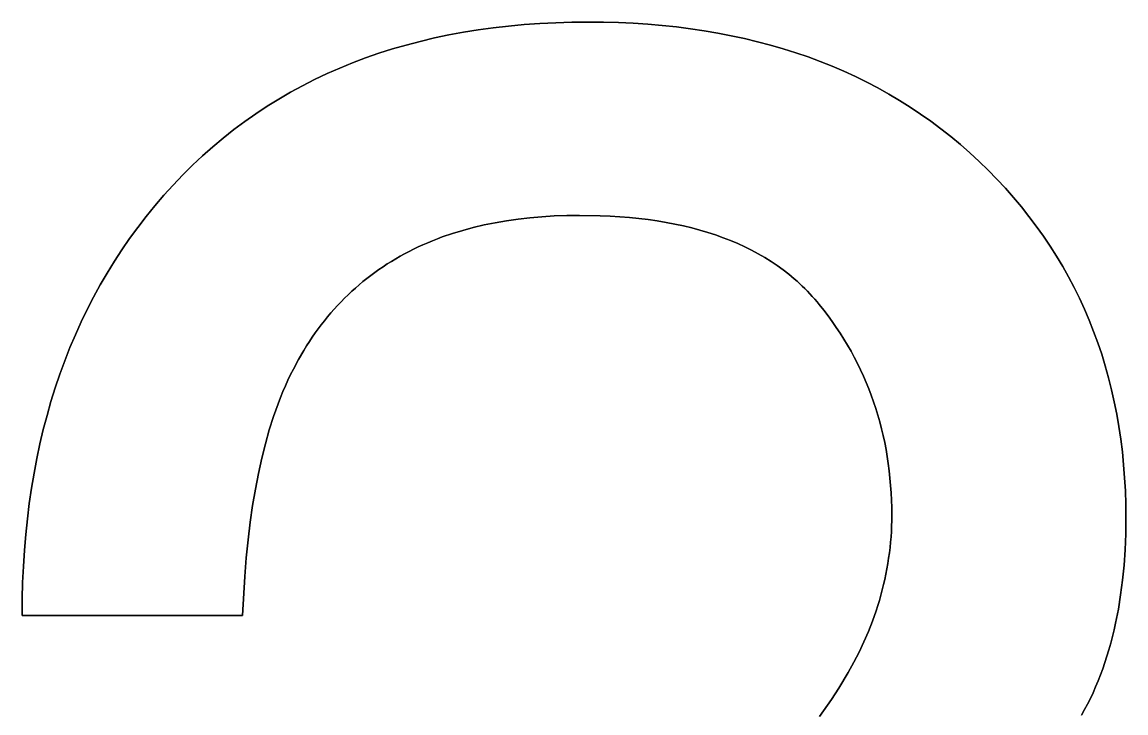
# Model space of a CAD drawing. Extents: x 2 to 30.6, y 1.7 to 37.1.
# Drawn here: x 2.28 to 30.6, y 19.34 to 37.06 of the extents above; entities that cross this region are included whole.
import ezdxf

# ---------------------------------------------------------------- set-up
doc = ezdxf.new("R2010")
doc.units = 0
doc.layers.add('DEFAULT', color=7, linetype='CONTINUOUS')

msp = doc.modelspace()

# ---------------------------------------------------------------- linework, layer by layer
at = {"layer": 'DEFAULT'}
for p, q in [((13.603, 36.794), (13.984, 36.855)), ((13.603, 36.794, 2.334), (13.984, 36.855, 2.334)), ((13.984, 36.855, 1.167), (13.603, 36.794, 1.167)), ((13.984, 36.855), (14.37, 36.908)), ((13.984, 36.855, 2.334), (14.37, 36.908, 2.334)), ((14.37, 36.908, 1.167), (13.984, 36.855, 1.167)), ((14.37, 36.908), (14.762, 36.953)), ((14.37, 36.908, 2.334), (14.762, 36.953, 2.334)), ((14.762, 36.953, 1.167), (14.37, 36.908, 1.167)), ((14.762, 36.953), (15.16, 36.99)), ((14.762, 36.953, 2.334), (15.16, 36.99, 2.334)), ((15.16, 36.99, 1.167), (14.762, 36.953, 1.167)), ((15.16, 36.99), (15.563, 37.018)), ((15.16, 36.99, 2.334), (15.563, 37.018, 2.334)), ((15.563, 37.018, 1.167), (15.16, 36.99, 1.167)), ((15.563, 37.018), (15.972, 37.039)), ((15.563, 37.018, 2.334), (15.972, 37.039, 2.334)), ((15.972, 37.039, 1.167), (15.563, 37.018, 1.167)), ((15.972, 37.039), (16.387, 37.051)), ((15.972, 37.039, 2.334), (16.387, 37.051, 2.334)), ((16.387, 37.051, 1.167), (15.972, 37.039, 1.167)), ((16.387, 37.051), (16.807, 37.055)), ((16.387, 37.051, 2.334), (16.807, 37.055, 2.334)), ((16.807, 37.055, 1.167), (16.387, 37.051, 1.167)), ((16.807, 37.055), (17.196, 37.052)), ((16.807, 37.055, 2.334), (17.196, 37.052, 2.334)), ((17.196, 37.052, 1.167), (16.807, 37.055, 1.167)), ((16.807, 37.055), (16.807, 37.055, 2.334)), ((17.196, 37.052), (17.58, 37.041)), ((17.196, 37.052, 2.334), (17.58, 37.041, 2.334)), ((17.58, 37.041, 1.167), (17.196, 37.052, 1.167)), ((17.58, 37.041), (17.959, 37.024)), ((17.58, 37.041, 2.334), (17.959, 37.024, 2.334)), ((17.959, 37.024, 1.167), (17.58, 37.041, 1.167)), ((17.959, 37.024), (18.334, 36.999)), ((17.959, 37.024, 2.334), (18.334, 36.999, 2.334)), ((18.334, 36.999, 1.167), (17.959, 37.024, 1.167)), ((18.334, 36.999), (18.703, 36.968)), ((18.334, 36.999, 2.334), (18.703, 36.968, 2.334)), ((18.703, 36.968, 1.167), (18.334, 36.999, 1.167)), ((18.703, 36.968), (19.067, 36.929)), ((18.703, 36.968, 2.334), (19.067, 36.929, 2.334)), ((19.067, 36.929, 1.167), (18.703, 36.968, 1.167)), ((19.067, 36.929), (19.427, 36.884)), ((19.067, 36.929, 2.334), (19.427, 36.884, 2.334)), ((19.427, 36.884, 1.167), (19.067, 36.929, 1.167)), ((19.427, 36.884), (19.782, 36.832)), ((19.427, 36.884, 2.334), (19.782, 36.832, 2.334)), ((19.782, 36.832, 1.167), (19.427, 36.884, 1.167)), ((19.782, 36.832), (20.132, 36.772)), ((19.782, 36.832, 2.334), (20.132, 36.772, 2.334)), ((20.132, 36.772, 1.167), (19.782, 36.832, 1.167)), ((12.137, 36.467), (12.495, 36.561)), ((12.137, 36.467, 2.334), (12.495, 36.561, 2.334)), ((12.495, 36.561, 1.167), (12.137, 36.467, 1.167)), ((12.495, 36.561), (12.859, 36.647)), ((12.495, 36.561, 2.334), (12.859, 36.647, 2.334)), ((12.859, 36.647, 1.167), (12.495, 36.561, 1.167)), ((12.859, 36.647), (13.228, 36.724)), ((12.859, 36.647, 2.334), (13.228, 36.724, 2.334)), ((13.228, 36.724, 1.167), (12.859, 36.647, 1.167)), ((13.228, 36.724), (13.603, 36.794)), ((13.228, 36.724, 2.334), (13.603, 36.794, 2.334)), ((13.603, 36.794, 1.167), (13.228, 36.724, 1.167)), ((20.132, 36.772), (20.477, 36.706)), ((20.132, 36.772, 2.334), (20.477, 36.706, 2.334)), ((20.477, 36.706, 1.167), (20.132, 36.772, 1.167)), ((20.477, 36.706), (20.817, 36.633)), ((20.477, 36.706, 2.334), (20.817, 36.633, 2.334)), ((20.817, 36.633, 1.167), (20.477, 36.706, 1.167)), ((20.817, 36.633), (21.152, 36.552)), ((20.817, 36.633, 2.334), (21.152, 36.552, 2.334)), ((21.152, 36.552, 1.167), (20.817, 36.633, 1.167)), ((21.152, 36.552), (21.483, 36.465)), ((21.152, 36.552, 2.334), (21.483, 36.465, 2.334)), ((21.483, 36.465, 1.167), (21.152, 36.552, 1.167)), ((11.096, 36.137), (11.438, 36.255)), ((11.096, 36.137, 2.334), (11.438, 36.255, 2.334)), ((11.438, 36.255, 1.167), (11.096, 36.137, 1.167)), ((11.438, 36.255), (11.784, 36.365)), ((11.438, 36.255, 2.334), (11.784, 36.365, 2.334)), ((11.784, 36.365, 1.167), (11.438, 36.255, 1.167)), ((11.784, 36.365), (12.137, 36.467)), ((11.784, 36.365, 2.334), (12.137, 36.467, 2.334)), ((12.137, 36.467, 1.167), (11.784, 36.365, 1.167)), ((21.483, 36.465), (21.808, 36.371)), ((21.483, 36.465, 2.334), (21.808, 36.371, 2.334)), ((21.808, 36.371, 1.167), (21.483, 36.465, 1.167)), ((21.808, 36.371), (22.129, 36.269)), ((21.808, 36.371, 2.334), (22.129, 36.269, 2.334)), ((22.129, 36.269, 1.167), (21.808, 36.371, 1.167)), ((22.129, 36.269), (22.445, 36.161)), ((22.129, 36.269, 2.334), (22.445, 36.161, 2.334)), ((22.445, 36.161, 1.167), (22.129, 36.269, 1.167)), ((10.431, 35.876), (10.761, 36.01)), ((10.431, 35.876, 2.334), (10.761, 36.01, 2.334)), ((10.761, 36.01, 1.167), (10.431, 35.876, 1.167)), ((10.761, 36.01), (11.096, 36.137)), ((10.761, 36.01, 2.334), (11.096, 36.137, 2.334)), ((11.096, 36.137, 1.167), (10.761, 36.01, 1.167)), ((22.445, 36.161), (22.755, 36.046)), ((22.445, 36.161, 2.334), (22.755, 36.046, 2.334)), ((22.755, 36.046, 1.167), (22.445, 36.161, 1.167)), ((22.755, 36.046), (23.061, 35.924)), ((22.755, 36.046, 2.334), (23.061, 35.924, 2.334)), ((23.061, 35.924, 1.167), (22.755, 36.046, 1.167)), ((9.788, 35.582), (10.107, 35.733)), ((9.788, 35.582, 2.334), (10.107, 35.733, 2.334)), ((10.107, 35.733, 1.167), (9.788, 35.582, 1.167)), ((10.107, 35.733), (10.431, 35.876)), ((10.107, 35.733, 2.334), (10.431, 35.876, 2.334)), ((10.431, 35.876, 1.167), (10.107, 35.733, 1.167)), ((23.061, 35.924), (23.363, 35.795)), ((23.061, 35.924, 2.334), (23.363, 35.795, 2.334)), ((23.363, 35.795, 1.167), (23.061, 35.924, 1.167)), ((23.363, 35.795), (23.659, 35.658)), ((23.363, 35.795, 2.334), (23.659, 35.658, 2.334)), ((23.659, 35.658, 1.167), (23.363, 35.795, 1.167)), ((9.168, 35.255), (9.475, 35.422)), ((9.168, 35.255, 2.334), (9.475, 35.422, 2.334)), ((9.475, 35.422, 1.167), (9.168, 35.255, 1.167)), ((9.475, 35.422), (9.788, 35.582)), ((9.475, 35.422, 2.334), (9.788, 35.582, 2.334)), ((9.788, 35.582, 1.167), (9.475, 35.422, 1.167)), ((23.659, 35.658), (23.95, 35.515)), ((23.659, 35.658, 2.334), (23.95, 35.515, 2.334)), ((23.95, 35.515, 1.167), (23.659, 35.658, 1.167)), ((23.95, 35.515), (24.237, 35.365)), ((23.95, 35.515, 2.334), (24.237, 35.365, 2.334)), ((24.237, 35.365, 1.167), (23.95, 35.515, 1.167)), ((8.866, 35.08), (9.168, 35.255)), ((8.866, 35.08, 2.334), (9.168, 35.255, 2.334)), ((9.168, 35.255, 1.167), (8.866, 35.08, 1.167)), ((24.237, 35.365), (24.519, 35.208)), ((24.237, 35.365, 2.334), (24.519, 35.208, 2.334)), ((24.519, 35.208, 1.167), (24.237, 35.365, 1.167)), ((24.519, 35.208), (24.795, 35.044)), ((24.519, 35.208, 2.334), (24.795, 35.044, 2.334)), ((24.795, 35.044, 1.167), (24.519, 35.208, 1.167)), ((8.28, 34.704), (8.57, 34.896)), ((8.28, 34.704, 2.334), (8.57, 34.896, 2.334)), ((8.57, 34.896, 1.167), (8.28, 34.704, 1.167)), ((8.57, 34.896), (8.866, 35.08)), ((8.57, 34.896, 2.334), (8.866, 35.08, 2.334)), ((8.866, 35.08, 1.167), (8.57, 34.896, 1.167)), ((24.795, 35.044), (25.067, 34.873)), ((24.795, 35.044, 2.334), (25.067, 34.873, 2.334)), ((25.067, 34.873, 1.167), (24.795, 35.044, 1.167)), ((25.067, 34.873), (25.334, 34.695)), ((25.067, 34.873, 2.334), (25.334, 34.695, 2.334)), ((25.334, 34.695, 1.167), (25.067, 34.873, 1.167)), ((7.995, 34.504), (8.28, 34.704)), ((7.995, 34.504, 2.334), (8.28, 34.704, 2.334)), ((8.28, 34.704, 1.167), (7.995, 34.504, 1.167)), ((25.334, 34.695), (25.597, 34.51)), ((25.334, 34.695, 2.334), (25.597, 34.51, 2.334)), ((25.597, 34.51, 1.167), (25.334, 34.695, 1.167)), ((7.443, 34.08), (7.716, 34.296)), ((7.443, 34.08, 2.334), (7.716, 34.296, 2.334)), ((7.716, 34.296, 1.167), (7.443, 34.08, 1.167)), ((7.716, 34.296), (7.995, 34.504)), ((7.716, 34.296, 2.334), (7.995, 34.504, 2.334)), ((7.995, 34.504, 1.167), (7.716, 34.296, 1.167)), ((25.597, 34.51), (25.854, 34.318)), ((25.597, 34.51, 2.334), (25.854, 34.318, 2.334)), ((25.854, 34.318, 1.167), (25.597, 34.51, 1.167)), ((25.854, 34.318), (26.106, 34.119)), ((25.854, 34.318, 2.334), (26.106, 34.119, 2.334)), ((26.106, 34.119, 1.167), (25.854, 34.318, 1.167)), ((7.175, 33.855), (7.443, 34.08)), ((7.175, 33.855, 2.334), (7.443, 34.08, 2.334)), ((7.443, 34.08, 1.167), (7.175, 33.855, 1.167)), ((26.106, 34.119), (26.354, 33.913)), ((26.106, 34.119, 2.334), (26.354, 33.913, 2.334)), ((26.354, 33.913, 1.167), (26.106, 34.119, 1.167)), ((6.913, 33.623), (7.175, 33.855)), ((6.913, 33.623, 2.334), (7.175, 33.855, 2.334)), ((7.175, 33.855, 1.167), (6.913, 33.623, 1.167)), ((26.354, 33.913), (26.597, 33.7)), ((26.354, 33.913, 2.334), (26.597, 33.7, 2.334)), ((26.597, 33.7, 1.167), (26.354, 33.913, 1.167)), ((26.597, 33.7), (26.834, 33.48)), ((26.597, 33.7, 2.334), (26.834, 33.48, 2.334)), ((26.834, 33.48, 1.167), (26.597, 33.7, 1.167)), ((6.656, 33.382), (6.913, 33.623)), ((6.656, 33.382, 2.334), (6.913, 33.623, 2.334)), ((6.913, 33.623, 1.167), (6.656, 33.382, 1.167)), ((26.834, 33.48), (27.066, 33.254)), ((26.834, 33.48, 2.334), (27.066, 33.254, 2.334)), ((27.066, 33.254, 1.167), (26.834, 33.48, 1.167)), ((26.834, 33.48), (26.834, 33.48, 2.334)), ((6.16, 32.876), (6.406, 33.133)), ((6.16, 32.876, 2.334), (6.406, 33.133, 2.334)), ((6.406, 33.133, 1.167), (6.16, 32.876, 1.167)), ((6.406, 33.133), (6.656, 33.382)), ((6.406, 33.133, 2.334), (6.656, 33.382, 2.334)), ((6.656, 33.382, 1.167), (6.406, 33.133, 1.167)), ((27.066, 33.254), (27.29, 33.025)), ((27.066, 33.254, 2.334), (27.29, 33.025, 2.334)), ((27.29, 33.025, 1.167), (27.066, 33.254, 1.167)), ((5.922, 32.612), (6.16, 32.876)), ((5.922, 32.612, 2.334), (6.16, 32.876, 2.334)), ((6.16, 32.876, 1.167), (5.922, 32.612, 1.167)), ((6.16, 32.876), (6.16, 32.876, 2.334)), ((27.29, 33.025), (27.507, 32.792)), ((27.29, 33.025, 2.334), (27.507, 32.792, 2.334)), ((27.507, 32.792, 1.167), (27.29, 33.025, 1.167)), ((5.691, 32.343), (5.922, 32.612)), ((5.691, 32.343, 2.334), (5.922, 32.612, 2.334)), ((5.922, 32.612, 1.167), (5.691, 32.343, 1.167)), ((27.507, 32.792), (27.717, 32.555)), ((27.507, 32.792, 2.334), (27.717, 32.555, 2.334)), ((27.717, 32.555, 1.167), (27.507, 32.792, 1.167)), ((5.467, 32.069), (5.691, 32.343)), ((5.467, 32.069, 2.334), (5.691, 32.343, 2.334)), ((5.691, 32.343, 1.167), (5.467, 32.069, 1.167)), ((27.717, 32.555), (27.919, 32.314)), ((27.717, 32.555, 2.334), (27.919, 32.314, 2.334)), ((27.919, 32.314, 1.167), (27.717, 32.555, 1.167)), ((27.919, 32.314), (28.114, 32.069)), ((27.919, 32.314, 2.334), (28.114, 32.069, 2.334)), ((28.114, 32.069, 1.167), (27.919, 32.314, 1.167)), ((5.252, 31.789), (5.467, 32.069)), ((5.252, 31.789, 2.334), (5.467, 32.069, 2.334)), ((5.467, 32.069, 1.167), (5.252, 31.789, 1.167)), ((15.006, 32.001), (14.71, 31.959)), ((15.006, 32.001, 2.334), (14.71, 31.959, 2.334)), ((14.71, 31.959, 1.167), (15.006, 32.001, 1.167)), ((15.309, 32.036), (15.006, 32.001)), ((15.309, 32.036, 2.334), (15.006, 32.001, 2.334)), ((15.006, 32.001, 1.167), (15.309, 32.036, 1.167)), ((15.618, 32.062), (15.309, 32.036)), ((15.618, 32.062, 2.334), (15.309, 32.036, 2.334)), ((15.309, 32.036, 1.167), (15.618, 32.062, 1.167)), ((15.934, 32.082), (15.618, 32.062)), ((15.934, 32.082, 2.334), (15.618, 32.062, 2.334)), ((15.618, 32.062, 1.167), (15.934, 32.082, 1.167)), ((16.256, 32.093), (15.934, 32.082)), ((16.256, 32.093, 2.334), (15.934, 32.082, 2.334)), ((15.934, 32.082, 1.167), (16.256, 32.093, 1.167)), ((16.585, 32.097), (16.256, 32.093)), ((16.585, 32.097, 2.334), (16.256, 32.093, 2.334)), ((16.256, 32.093, 1.167), (16.585, 32.097, 1.167)), ((17.112, 32.088), (16.585, 32.097)), ((17.112, 32.088, 2.334), (16.585, 32.097, 2.334)), ((16.585, 32.097, 1.167), (17.112, 32.088, 1.167)), ((16.585, 32.097), (16.585, 32.097, 2.334)), ((17.368, 32.077), (17.112, 32.088)), ((17.368, 32.077, 2.334), (17.112, 32.088, 2.334)), ((17.112, 32.088, 1.167), (17.368, 32.077, 1.167)), ((17.619, 32.061), (17.368, 32.077)), ((17.619, 32.061, 2.334), (17.368, 32.077, 2.334)), ((17.368, 32.077, 1.167), (17.619, 32.061, 1.167)), ((17.866, 32.041), (17.619, 32.061)), ((17.866, 32.041, 2.334), (17.619, 32.061, 2.334)), ((17.619, 32.061, 1.167), (17.866, 32.041, 1.167)), ((18.108, 32.017), (17.866, 32.041)), ((18.108, 32.017, 2.334), (17.866, 32.041, 2.334)), ((17.866, 32.041, 1.167), (18.108, 32.017, 1.167)), ((18.346, 31.988), (18.108, 32.017)), ((18.346, 31.988, 2.334), (18.108, 32.017, 2.334)), ((18.108, 32.017, 1.167), (18.346, 31.988, 1.167)), ((28.114, 32.069), (28.302, 31.82)), ((28.114, 32.069, 2.334), (28.302, 31.82, 2.334)), ((28.302, 31.82, 1.167), (28.114, 32.069, 1.167)), ((5.043, 31.504), (5.252, 31.789)), ((5.043, 31.504, 2.334), (5.252, 31.789, 2.334)), ((5.252, 31.789, 1.167), (5.043, 31.504, 1.167)), ((13.858, 31.785), (13.587, 31.712)), ((13.858, 31.785, 2.334), (13.587, 31.712, 2.334)), ((13.587, 31.712, 1.167), (13.858, 31.785, 1.167)), ((14.136, 31.851), (13.858, 31.785)), ((14.136, 31.851, 2.334), (13.858, 31.785, 2.334)), ((13.858, 31.785, 1.167), (14.136, 31.851, 1.167)), ((14.419, 31.909), (14.136, 31.851)), ((14.419, 31.909, 2.334), (14.136, 31.851, 2.334)), ((14.136, 31.851, 1.167), (14.419, 31.909, 1.167)), ((14.71, 31.959), (14.419, 31.909)), ((14.71, 31.959, 2.334), (14.419, 31.909, 2.334)), ((14.419, 31.909, 1.167), (14.71, 31.959, 1.167)), ((18.578, 31.954), (18.346, 31.988)), ((18.578, 31.954, 2.334), (18.346, 31.988, 2.334)), ((18.346, 31.988, 1.167), (18.578, 31.954, 1.167)), ((18.806, 31.916), (18.578, 31.954)), ((18.806, 31.916, 2.334), (18.578, 31.954, 2.334)), ((18.578, 31.954, 1.167), (18.806, 31.916, 1.167)), ((19.029, 31.874), (18.806, 31.916)), ((19.029, 31.874, 2.334), (18.806, 31.916, 2.334)), ((18.806, 31.916, 1.167), (19.029, 31.874, 1.167)), ((19.247, 31.827), (19.029, 31.874)), ((19.247, 31.827, 2.334), (19.029, 31.874, 2.334)), ((19.029, 31.874, 1.167), (19.247, 31.827, 1.167)), ((19.461, 31.775), (19.247, 31.827)), ((19.461, 31.775, 2.334), (19.247, 31.827, 2.334)), ((19.247, 31.827, 1.167), (19.461, 31.775, 1.167)), ((19.67, 31.719), (19.461, 31.775)), ((19.67, 31.719, 2.334), (19.461, 31.775, 2.334)), ((19.461, 31.775, 1.167), (19.67, 31.719, 1.167)), ((19.874, 31.659), (19.67, 31.719)), ((19.874, 31.659, 2.334), (19.67, 31.719, 2.334)), ((19.67, 31.719, 1.167), (19.874, 31.659, 1.167)), ((28.302, 31.82), (28.482, 31.568)), ((28.302, 31.82, 2.334), (28.482, 31.568, 2.334)), ((28.482, 31.568, 1.167), (28.302, 31.82, 1.167)), ((4.843, 31.214), (5.043, 31.504)), ((4.843, 31.214, 2.334), (5.043, 31.504, 2.334)), ((5.043, 31.504, 1.167), (4.843, 31.214, 1.167)), ((12.813, 31.447), (12.689, 31.396)), ((12.813, 31.447, 2.334), (12.689, 31.396, 2.334)), ((12.689, 31.396, 1.167), (12.813, 31.447, 1.167)), ((12.938, 31.496), (12.813, 31.447)), ((12.938, 31.496, 2.334), (12.813, 31.447, 2.334)), ((12.813, 31.447, 1.167), (12.938, 31.496, 1.167)), ((13.064, 31.543), (12.938, 31.496)), ((13.064, 31.543, 2.334), (12.938, 31.496, 2.334)), ((12.938, 31.496, 1.167), (13.064, 31.543, 1.167)), ((13.323, 31.631), (13.064, 31.543)), ((13.323, 31.631, 2.334), (13.064, 31.543, 2.334)), ((13.064, 31.543, 1.167), (13.323, 31.631, 1.167)), ((13.587, 31.712), (13.323, 31.631)), ((13.587, 31.712, 2.334), (13.323, 31.631, 2.334)), ((13.323, 31.631, 1.167), (13.587, 31.712, 1.167)), ((20.073, 31.594), (19.874, 31.659)), ((20.073, 31.594, 2.334), (19.874, 31.659, 2.334)), ((19.874, 31.659, 1.167), (20.073, 31.594, 1.167)), ((20.267, 31.525), (20.073, 31.594)), ((20.267, 31.525, 2.334), (20.073, 31.594, 2.334)), ((20.073, 31.594, 1.167), (20.267, 31.525, 1.167)), ((20.457, 31.451), (20.267, 31.525)), ((20.457, 31.451, 2.334), (20.267, 31.525, 2.334)), ((20.267, 31.525, 1.167), (20.457, 31.451, 1.167)), ((20.642, 31.373), (20.457, 31.451)), ((20.642, 31.373, 2.334), (20.457, 31.451, 2.334)), ((20.457, 31.451, 1.167), (20.642, 31.373, 1.167)), ((28.482, 31.568), (28.655, 31.311)), ((28.482, 31.568, 2.334), (28.655, 31.311, 2.334)), ((28.655, 31.311, 1.167), (28.482, 31.568, 1.167)), ((4.65, 30.919), (4.843, 31.214)), ((4.65, 30.919, 2.334), (4.843, 31.214, 2.334)), ((4.843, 31.214, 1.167), (4.65, 30.919, 1.167)), ((12.211, 31.172), (12.096, 31.112)), ((12.211, 31.172, 2.334), (12.096, 31.112, 2.334)), ((12.096, 31.112, 1.167), (12.211, 31.172, 1.167)), ((12.328, 31.231), (12.211, 31.172)), ((12.328, 31.231, 2.334), (12.211, 31.172, 2.334)), ((12.211, 31.172, 1.167), (12.328, 31.231, 1.167)), ((12.447, 31.288), (12.328, 31.231)), ((12.447, 31.288, 2.334), (12.328, 31.231, 2.334)), ((12.328, 31.231, 1.167), (12.447, 31.288, 1.167)), ((12.567, 31.343), (12.447, 31.288)), ((12.567, 31.343, 2.334), (12.447, 31.288, 2.334)), ((12.447, 31.288, 1.167), (12.567, 31.343, 1.167)), ((12.689, 31.396), (12.567, 31.343)), ((12.689, 31.396, 2.334), (12.567, 31.343, 2.334)), ((12.567, 31.343, 1.167), (12.689, 31.396, 1.167)), ((20.823, 31.29), (20.642, 31.373)), ((20.823, 31.29, 2.334), (20.642, 31.373, 2.334)), ((20.642, 31.373, 1.167), (20.823, 31.29, 1.167)), ((20.998, 31.203), (20.823, 31.29)), ((20.998, 31.203, 2.334), (20.823, 31.29, 2.334)), ((20.823, 31.29, 1.167), (20.998, 31.203, 1.167)), ((21.169, 31.112), (20.998, 31.203)), ((21.169, 31.112, 2.334), (20.998, 31.203, 2.334)), ((20.998, 31.203, 1.167), (21.169, 31.112, 1.167)), ((28.655, 31.311), (28.82, 31.051)), ((28.655, 31.311, 2.334), (28.82, 31.051, 2.334)), ((28.82, 31.051, 1.167), (28.655, 31.311, 1.167)), ((4.464, 30.618), (4.65, 30.919)), ((4.464, 30.618, 2.334), (4.65, 30.919, 2.334)), ((4.65, 30.919, 1.167), (4.464, 30.618, 1.167)), ((11.759, 30.918), (11.65, 30.85)), ((11.759, 30.918, 2.334), (11.65, 30.85, 2.334)), ((11.65, 30.85, 1.167), (11.759, 30.918, 1.167)), ((11.869, 30.985), (11.759, 30.918)), ((11.869, 30.985, 2.334), (11.759, 30.918, 2.334)), ((11.759, 30.918, 1.167), (11.869, 30.985, 1.167)), ((11.982, 31.049), (11.869, 30.985)), ((11.982, 31.049, 2.334), (11.869, 30.985, 2.334)), ((11.869, 30.985, 1.167), (11.982, 31.049, 1.167)), ((12.096, 31.112), (11.982, 31.049)), ((12.096, 31.112, 2.334), (11.982, 31.049, 2.334)), ((11.982, 31.049, 1.167), (12.096, 31.112, 1.167)), ((21.335, 31.016), (21.169, 31.112)), ((21.335, 31.016, 2.334), (21.169, 31.112, 2.334)), ((21.169, 31.112, 1.167), (21.335, 31.016, 1.167)), ((21.496, 30.915), (21.335, 31.016)), ((21.496, 30.915, 2.334), (21.335, 31.016, 2.334)), ((21.335, 31.016, 1.167), (21.496, 30.915, 1.167)), ((21.653, 30.81), (21.496, 30.915)), ((21.653, 30.81, 2.334), (21.496, 30.915, 2.334)), ((21.496, 30.915, 1.167), (21.653, 30.81, 1.167)), ((28.82, 31.051), (28.979, 30.787)), ((28.82, 31.051, 2.334), (28.979, 30.787, 2.334)), ((28.979, 30.787, 1.167), (28.82, 31.051, 1.167)), ((4.286, 30.312), (4.464, 30.618)), ((4.286, 30.312, 2.334), (4.464, 30.618, 2.334)), ((4.464, 30.618, 1.167), (4.286, 30.312, 1.167)), ((11.332, 30.634), (11.229, 30.558)), ((11.332, 30.634, 2.334), (11.229, 30.558, 2.334)), ((11.229, 30.558, 1.167), (11.332, 30.634, 1.167)), ((11.436, 30.708), (11.332, 30.634)), ((11.436, 30.708, 2.334), (11.332, 30.634, 2.334)), ((11.332, 30.634, 1.167), (11.436, 30.708, 1.167)), ((11.542, 30.78), (11.436, 30.708)), ((11.542, 30.78, 2.334), (11.436, 30.708, 2.334)), ((11.436, 30.708, 1.167), (11.542, 30.78, 1.167)), ((11.65, 30.85), (11.542, 30.78)), ((11.65, 30.85, 2.334), (11.542, 30.78, 2.334)), ((11.542, 30.78, 1.167), (11.65, 30.85, 1.167)), ((21.805, 30.7), (21.653, 30.81)), ((21.805, 30.7, 2.334), (21.653, 30.81, 2.334)), ((21.653, 30.81, 1.167), (21.805, 30.7, 1.167)), ((21.952, 30.586), (21.805, 30.7)), ((21.952, 30.586, 2.334), (21.805, 30.7, 2.334)), ((21.805, 30.7, 1.167), (21.952, 30.586, 1.167)), ((22.024, 30.528), (21.952, 30.586)), ((22.024, 30.528, 2.334), (21.952, 30.586, 2.334)), ((21.952, 30.586, 1.167), (22.024, 30.528, 1.167)), ((28.979, 30.787), (29.129, 30.519)), ((28.979, 30.787, 2.334), (29.129, 30.519, 2.334)), ((29.129, 30.519, 1.167), (28.979, 30.787, 1.167)), ((4.116, 30.001), (4.286, 30.312)), ((4.116, 30.001, 2.334), (4.286, 30.312, 2.334)), ((4.286, 30.312, 1.167), (4.116, 30.001, 1.167)), ((10.93, 30.318), (10.834, 30.234)), ((10.93, 30.318, 2.334), (10.834, 30.234, 2.334)), ((10.834, 30.234, 1.167), (10.93, 30.318, 1.167)), ((11.028, 30.4), (10.93, 30.318)), ((11.028, 30.4, 2.334), (10.93, 30.318, 2.334)), ((10.93, 30.318, 1.167), (11.028, 30.4, 1.167)), ((11.128, 30.48), (11.028, 30.4)), ((11.128, 30.48, 2.334), (11.028, 30.4, 2.334)), ((11.028, 30.4, 1.167), (11.128, 30.48, 1.167)), ((11.229, 30.558), (11.128, 30.48)), ((11.229, 30.558, 2.334), (11.128, 30.48, 2.334)), ((11.128, 30.48, 1.167), (11.229, 30.558, 1.167)), ((22.094, 30.468), (22.024, 30.528)), ((22.094, 30.468, 2.334), (22.024, 30.528, 2.334)), ((22.024, 30.528, 1.167), (22.094, 30.468, 1.167)), ((22.164, 30.407), (22.094, 30.468)), ((22.164, 30.407, 2.334), (22.094, 30.468, 2.334)), ((22.094, 30.468, 1.167), (22.164, 30.407, 1.167)), ((22.232, 30.345), (22.164, 30.407)), ((22.232, 30.345, 2.334), (22.164, 30.407, 2.334)), ((22.164, 30.407, 1.167), (22.232, 30.345, 1.167)), ((22.299, 30.282), (22.232, 30.345)), ((22.299, 30.282, 2.334), (22.232, 30.345, 2.334)), ((22.232, 30.345, 1.167), (22.299, 30.282, 1.167)), ((29.129, 30.519), (29.273, 30.247)), ((29.129, 30.519, 2.334), (29.273, 30.247, 2.334)), ((29.273, 30.247, 1.167), (29.129, 30.519, 1.167)), ((10.646, 30.061), (10.555, 29.972)), ((10.646, 30.061, 2.334), (10.555, 29.972, 2.334)), ((10.555, 29.972, 1.167), (10.646, 30.061, 1.167)), ((10.739, 30.149), (10.646, 30.061)), ((10.739, 30.149, 2.334), (10.646, 30.061, 2.334)), ((10.646, 30.061, 1.167), (10.739, 30.149, 1.167)), ((10.834, 30.234), (10.739, 30.149)), ((10.834, 30.234, 2.334), (10.739, 30.149, 2.334)), ((10.739, 30.149, 1.167), (10.834, 30.234, 1.167)), ((22.365, 30.218), (22.299, 30.282)), ((22.365, 30.218, 2.334), (22.299, 30.282, 2.334)), ((22.299, 30.282, 1.167), (22.365, 30.218, 1.167)), ((22.429, 30.152), (22.365, 30.218)), ((22.429, 30.152, 2.334), (22.365, 30.218, 2.334)), ((22.365, 30.218, 1.167), (22.429, 30.152, 1.167)), ((22.493, 30.086), (22.429, 30.152)), ((22.493, 30.086, 2.334), (22.429, 30.152, 2.334)), ((22.429, 30.152, 1.167), (22.493, 30.086, 1.167)), ((22.555, 30.018), (22.493, 30.086)), ((22.555, 30.018, 2.334), (22.493, 30.086, 2.334)), ((22.493, 30.086, 1.167), (22.555, 30.018, 1.167)), ((22.616, 29.95), (22.555, 30.018)), ((22.616, 29.95, 2.334), (22.555, 30.018, 2.334)), ((22.555, 30.018, 1.167), (22.616, 29.95, 1.167)), ((29.273, 30.247), (29.409, 29.971)), ((29.273, 30.247, 2.334), (29.409, 29.971, 2.334)), ((29.409, 29.971, 1.167), (29.273, 30.247, 1.167)), ((3.953, 29.685), (4.116, 30.001)), ((3.953, 29.685, 2.334), (4.116, 30.001, 2.334)), ((4.116, 30.001, 1.167), (3.953, 29.685, 1.167)), ((10.376, 29.787), (10.29, 29.692)), ((10.376, 29.787, 2.334), (10.29, 29.692, 2.334)), ((10.29, 29.692, 1.167), (10.376, 29.787, 1.167)), ((10.465, 29.88), (10.376, 29.787)), ((10.465, 29.88, 2.334), (10.376, 29.787, 2.334)), ((10.376, 29.787, 1.167), (10.465, 29.88, 1.167)), ((10.555, 29.972), (10.465, 29.88)), ((10.555, 29.972, 2.334), (10.465, 29.88, 2.334)), ((10.465, 29.88, 1.167), (10.555, 29.972, 1.167)), ((22.676, 29.88), (22.616, 29.95)), ((22.676, 29.88, 2.334), (22.616, 29.95, 2.334)), ((22.616, 29.95, 1.167), (22.676, 29.88, 1.167)), ((22.735, 29.809), (22.676, 29.88)), ((22.735, 29.809, 2.334), (22.676, 29.88, 2.334)), ((22.676, 29.88, 1.167), (22.735, 29.809, 1.167)), ((22.849, 29.665), (22.735, 29.809)), ((22.849, 29.665, 2.334), (22.735, 29.809, 2.334)), ((22.735, 29.809, 1.167), (22.849, 29.665, 1.167)), ((22.735, 29.809), (22.735, 29.809, 2.334)), ((29.409, 29.971), (29.538, 29.691)), ((29.409, 29.971, 2.334), (29.538, 29.691, 2.334)), ((29.538, 29.691, 1.167), (29.409, 29.971, 1.167)), ((3.798, 29.364), (3.953, 29.685)), ((3.798, 29.364, 2.334), (3.953, 29.685, 2.334)), ((3.953, 29.685, 1.167), (3.798, 29.364, 1.167)), ((10.121, 29.495), (10.039, 29.394)), ((10.121, 29.495, 2.334), (10.039, 29.394, 2.334)), ((10.039, 29.394, 1.167), (10.121, 29.495, 1.167)), ((10.205, 29.595), (10.121, 29.495)), ((10.205, 29.595, 2.334), (10.121, 29.495, 2.334)), ((10.121, 29.495, 1.167), (10.205, 29.595, 1.167)), ((10.29, 29.692), (10.205, 29.595)), ((10.29, 29.692, 2.334), (10.205, 29.595, 2.334)), ((10.205, 29.595, 1.167), (10.29, 29.692, 1.167)), ((22.96, 29.52), (22.849, 29.665)), ((22.96, 29.52, 2.334), (22.849, 29.665, 2.334)), ((22.849, 29.665, 1.167), (22.96, 29.52, 1.167)), ((23.067, 29.372), (22.96, 29.52)), ((23.067, 29.372, 2.334), (22.96, 29.52, 2.334)), ((22.96, 29.52, 1.167), (23.067, 29.372, 1.167)), ((29.538, 29.691), (29.659, 29.408)), ((29.538, 29.691, 2.334), (29.659, 29.408, 2.334)), ((29.659, 29.408, 1.167), (29.538, 29.691, 1.167)), ((3.65, 29.037), (3.798, 29.364)), ((3.65, 29.037, 2.334), (3.798, 29.364, 2.334)), ((3.798, 29.364, 1.167), (3.65, 29.037, 1.167)), ((9.88, 29.187), (9.803, 29.08)), ((9.88, 29.187, 2.334), (9.803, 29.08, 2.334)), ((9.803, 29.08, 1.167), (9.88, 29.187, 1.167)), ((9.959, 29.291), (9.88, 29.187)), ((9.959, 29.291, 2.334), (9.88, 29.187, 2.334)), ((9.88, 29.187, 1.167), (9.959, 29.291, 1.167)), ((10.039, 29.394), (9.959, 29.291)), ((10.039, 29.394, 2.334), (9.959, 29.291, 2.334)), ((9.959, 29.291, 1.167), (10.039, 29.394, 1.167)), ((23.17, 29.224), (23.067, 29.372)), ((23.17, 29.224, 2.334), (23.067, 29.372, 2.334)), ((23.067, 29.372, 1.167), (23.17, 29.224, 1.167)), ((23.27, 29.074), (23.17, 29.224)), ((23.27, 29.074, 2.334), (23.17, 29.224, 2.334)), ((23.17, 29.224, 1.167), (23.27, 29.074, 1.167)), ((29.659, 29.408), (29.773, 29.12)), ((29.659, 29.408, 2.334), (29.773, 29.12, 2.334)), ((29.773, 29.12, 1.167), (29.659, 29.408, 1.167)), ((3.51, 28.705), (3.65, 29.037)), ((3.51, 28.705, 2.334), (3.65, 29.037, 2.334)), ((3.65, 29.037, 1.167), (3.51, 28.705, 1.167)), ((9.727, 28.971), (9.653, 28.86)), ((9.727, 28.971, 2.334), (9.653, 28.86, 2.334)), ((9.653, 28.86, 1.167), (9.727, 28.971, 1.167)), ((9.803, 29.08), (9.727, 28.971)), ((9.803, 29.08, 2.334), (9.727, 28.971, 2.334)), ((9.727, 28.971, 1.167), (9.803, 29.08, 1.167)), ((23.366, 28.922), (23.27, 29.074)), ((23.366, 28.922, 2.334), (23.27, 29.074, 2.334)), ((23.27, 29.074, 1.167), (23.366, 28.922, 1.167)), ((23.459, 28.768), (23.366, 28.922)), ((23.459, 28.768, 2.334), (23.366, 28.922, 2.334)), ((23.366, 28.922, 1.167), (23.459, 28.768, 1.167)), ((29.773, 29.12), (29.88, 28.829)), ((29.773, 29.12, 2.334), (29.88, 28.829, 2.334)), ((29.88, 28.829, 1.167), (29.773, 29.12, 1.167)), ((3.377, 28.368), (3.51, 28.705)), ((3.377, 28.368, 2.334), (3.51, 28.705, 2.334)), ((3.51, 28.705, 1.167), (3.377, 28.368, 1.167)), ((9.51, 28.633), (9.374, 28.399)), ((9.51, 28.633, 2.334), (9.374, 28.399, 2.334)), ((9.374, 28.399, 1.167), (9.51, 28.633, 1.167)), ((9.581, 28.748), (9.51, 28.633)), ((9.581, 28.748, 2.334), (9.51, 28.633, 2.334)), ((9.51, 28.633, 1.167), (9.581, 28.748, 1.167)), ((9.653, 28.86), (9.581, 28.748)), ((9.653, 28.86, 2.334), (9.581, 28.748, 2.334)), ((9.581, 28.748, 1.167), (9.653, 28.86, 1.167)), ((23.548, 28.613), (23.459, 28.768)), ((23.548, 28.613, 2.334), (23.459, 28.768, 2.334)), ((23.459, 28.768, 1.167), (23.548, 28.613, 1.167)), ((23.633, 28.456), (23.548, 28.613)), ((23.633, 28.456, 2.334), (23.548, 28.613, 2.334)), ((23.548, 28.613, 1.167), (23.633, 28.456, 1.167)), ((29.88, 28.829), (29.979, 28.533)), ((29.88, 28.829, 2.334), (29.979, 28.533, 2.334)), ((29.979, 28.533, 1.167), (29.88, 28.829, 1.167)), ((3.252, 28.025), (3.377, 28.368)), ((3.252, 28.025, 2.334), (3.377, 28.368, 2.334)), ((3.377, 28.368, 1.167), (3.252, 28.025, 1.167)), ((9.374, 28.399), (9.243, 28.156)), ((9.374, 28.399, 2.334), (9.243, 28.156, 2.334)), ((9.243, 28.156, 1.167), (9.374, 28.399, 1.167)), ((23.715, 28.298), (23.633, 28.456)), ((23.715, 28.298, 2.334), (23.633, 28.456, 2.334)), ((23.633, 28.456, 1.167), (23.715, 28.298, 1.167)), ((29.979, 28.533), (30.071, 28.234)), ((29.979, 28.533, 2.334), (30.071, 28.234, 2.334)), ((30.071, 28.234, 1.167), (29.979, 28.533, 1.167)), ((9.243, 28.156), (9.173, 28.017)), ((9.243, 28.156, 2.334), (9.173, 28.017, 2.334)), ((9.173, 28.017, 1.167), (9.243, 28.156, 1.167)), ((9.243, 28.156), (9.243, 28.156, 2.334)), ((23.793, 28.138), (23.715, 28.298)), ((23.793, 28.138, 2.334), (23.715, 28.298, 2.334)), ((23.715, 28.298, 1.167), (23.793, 28.138, 1.167)), ((23.868, 27.976), (23.793, 28.138)), ((23.868, 27.976, 2.334), (23.793, 28.138, 2.334)), ((23.793, 28.138, 1.167), (23.868, 27.976, 1.167)), ((30.071, 28.234), (30.155, 27.931)), ((30.071, 28.234, 2.334), (30.155, 27.931, 2.334)), ((30.155, 27.931, 1.167), (30.071, 28.234, 1.167)), ((3.135, 27.677), (3.252, 28.025)), ((3.135, 27.677, 2.334), (3.252, 28.025, 2.334)), ((3.252, 28.025, 1.167), (3.135, 27.677, 1.167)), ((3.252, 28.025), (3.252, 28.025, 2.334)), ((9.104, 27.874), (9.037, 27.728)), ((9.104, 27.874, 2.334), (9.037, 27.728, 2.334)), ((9.037, 27.728, 1.167), (9.104, 27.874, 1.167)), ((9.173, 28.017), (9.104, 27.874)), ((9.173, 28.017, 2.334), (9.104, 27.874, 2.334)), ((9.104, 27.874, 1.167), (9.173, 28.017, 1.167)), ((23.938, 27.813), (23.868, 27.976)), ((23.938, 27.813, 2.334), (23.868, 27.976, 2.334)), ((23.868, 27.976, 1.167), (23.938, 27.813, 1.167)), ((24.005, 27.648), (23.938, 27.813)), ((24.005, 27.648, 2.334), (23.938, 27.813, 2.334)), ((23.938, 27.813, 1.167), (24.005, 27.648, 1.167)), ((30.155, 27.931), (30.233, 27.625)), ((30.155, 27.931, 2.334), (30.233, 27.625, 2.334)), ((30.233, 27.625, 1.167), (30.155, 27.931, 1.167)), ((3.025, 27.324), (3.135, 27.677)), ((3.025, 27.324, 2.334), (3.135, 27.677, 2.334)), ((3.135, 27.677, 1.167), (3.025, 27.324, 1.167)), ((8.973, 27.578), (8.91, 27.424)), ((8.973, 27.578, 2.334), (8.91, 27.424, 2.334)), ((8.91, 27.424, 1.167), (8.973, 27.578, 1.167)), ((9.037, 27.728), (8.973, 27.578)), ((9.037, 27.728, 2.334), (8.973, 27.578, 2.334)), ((8.973, 27.578, 1.167), (9.037, 27.728, 1.167)), ((24.069, 27.482), (24.005, 27.648)), ((24.069, 27.482, 2.334), (24.005, 27.648, 2.334)), ((24.005, 27.648, 1.167), (24.069, 27.482, 1.167)), ((24.129, 27.314), (24.069, 27.482)), ((24.129, 27.314, 2.334), (24.069, 27.482, 2.334)), ((24.069, 27.482, 1.167), (24.129, 27.314, 1.167)), ((30.233, 27.625), (30.303, 27.314)), ((30.233, 27.625, 2.334), (30.303, 27.314, 2.334)), ((30.303, 27.314, 1.167), (30.233, 27.625, 1.167)), ((2.923, 26.966), (3.025, 27.324)), ((2.923, 26.966, 2.334), (3.025, 27.324, 2.334)), ((3.025, 27.324, 1.167), (2.923, 26.966, 1.167)), ((8.849, 27.266), (8.79, 27.104)), ((8.849, 27.266, 2.334), (8.79, 27.104, 2.334)), ((8.79, 27.104, 1.167), (8.849, 27.266, 1.167)), ((8.91, 27.424), (8.849, 27.266)), ((8.91, 27.424, 2.334), (8.849, 27.266, 2.334)), ((8.849, 27.266, 1.167), (8.91, 27.424, 1.167)), ((24.185, 27.144), (24.129, 27.314)), ((24.185, 27.144, 2.334), (24.129, 27.314, 2.334)), ((24.129, 27.314, 1.167), (24.185, 27.144, 1.167)), ((30.303, 27.314), (30.365, 26.999)), ((30.303, 27.314, 2.334), (30.365, 26.999, 2.334)), ((30.365, 26.999, 1.167), (30.303, 27.314, 1.167)), ((2.828, 26.603), (2.923, 26.966)), ((2.828, 26.603, 2.334), (2.923, 26.966, 2.334)), ((2.923, 26.966, 1.167), (2.828, 26.603, 1.167)), ((8.733, 26.939), (8.624, 26.596)), ((8.733, 26.939, 2.334), (8.624, 26.596, 2.334)), ((8.624, 26.596, 1.167), (8.733, 26.939, 1.167)), ((8.79, 27.104), (8.733, 26.939)), ((8.79, 27.104, 2.334), (8.733, 26.939, 2.334)), ((8.733, 26.939, 1.167), (8.79, 27.104, 1.167)), ((24.238, 26.973), (24.185, 27.144)), ((24.238, 26.973, 2.334), (24.185, 27.144, 2.334)), ((24.185, 27.144, 1.167), (24.238, 26.973, 1.167)), ((24.287, 26.8), (24.238, 26.973)), ((24.287, 26.8, 2.334), (24.238, 26.973, 2.334)), ((24.238, 26.973, 1.167), (24.287, 26.8, 1.167)), ((30.365, 26.999), (30.42, 26.681)), ((30.365, 26.999, 2.334), (30.42, 26.681, 2.334)), ((30.42, 26.681, 1.167), (30.365, 26.999, 1.167)), ((24.332, 26.626), (24.287, 26.8)), ((24.332, 26.626, 2.334), (24.287, 26.8, 2.334)), ((24.287, 26.8, 1.167), (24.332, 26.626, 1.167)), ((24.374, 26.45), (24.332, 26.626)), ((24.374, 26.45, 2.334), (24.332, 26.626, 2.334)), ((24.332, 26.626, 1.167), (24.374, 26.45, 1.167)), ((30.42, 26.681), (30.468, 26.358)), ((30.42, 26.681, 2.334), (30.468, 26.358, 2.334)), ((30.468, 26.358, 1.167), (30.42, 26.681, 1.167)), ((2.741, 26.234), (2.828, 26.603)), ((2.741, 26.234, 2.334), (2.828, 26.603, 2.334)), ((2.828, 26.603, 1.167), (2.741, 26.234, 1.167)), ((8.624, 26.596), (8.524, 26.239)), ((8.624, 26.596, 2.334), (8.524, 26.239, 2.334)), ((8.524, 26.239, 1.167), (8.624, 26.596, 1.167)), ((24.412, 26.272), (24.374, 26.45)), ((24.412, 26.272, 2.334), (24.374, 26.45, 2.334)), ((24.374, 26.45, 1.167), (24.412, 26.272, 1.167)), ((30.468, 26.358), (30.509, 26.032)), ((30.468, 26.358, 2.334), (30.509, 26.032, 2.334)), ((30.509, 26.032, 1.167), (30.468, 26.358, 1.167)), ((2.662, 25.86), (2.741, 26.234)), ((2.662, 25.86, 2.334), (2.741, 26.234, 2.334)), ((2.741, 26.234, 1.167), (2.662, 25.86, 1.167)), ((8.524, 26.239), (8.431, 25.866)), ((8.524, 26.239, 2.334), (8.431, 25.866, 2.334)), ((8.431, 25.866, 1.167), (8.524, 26.239, 1.167)), ((24.447, 26.093), (24.412, 26.272)), ((24.447, 26.093, 2.334), (24.412, 26.272, 2.334)), ((24.412, 26.272, 1.167), (24.447, 26.093, 1.167)), ((24.478, 25.912), (24.447, 26.093)), ((24.478, 25.912, 2.334), (24.447, 26.093, 2.334)), ((24.447, 26.093, 1.167), (24.478, 25.912, 1.167)), ((2.59, 25.481), (2.662, 25.86)), ((2.59, 25.481, 2.334), (2.662, 25.86, 2.334)), ((2.662, 25.86, 1.167), (2.59, 25.481, 1.167)), ((8.431, 25.866), (8.345, 25.479)), ((8.431, 25.866, 2.334), (8.345, 25.479, 2.334)), ((8.345, 25.479, 1.167), (8.431, 25.866, 1.167)), ((24.505, 25.729), (24.478, 25.912)), ((24.505, 25.729, 2.334), (24.478, 25.912, 2.334)), ((24.478, 25.912, 1.167), (24.505, 25.729, 1.167)), ((30.509, 26.032), (30.542, 25.702)), ((30.509, 26.032, 2.334), (30.542, 25.702, 2.334)), ((30.542, 25.702, 1.167), (30.509, 26.032, 1.167)), ((24.528, 25.545), (24.505, 25.729)), ((24.528, 25.545, 2.334), (24.505, 25.729, 2.334)), ((24.505, 25.729, 1.167), (24.528, 25.545, 1.167)), ((24.548, 25.359), (24.528, 25.545)), ((24.548, 25.359, 2.334), (24.528, 25.545, 2.334)), ((24.528, 25.545, 1.167), (24.548, 25.359, 1.167)), ((30.542, 25.702), (30.567, 25.368)), ((30.542, 25.702, 2.334), (30.567, 25.368, 2.334)), ((30.567, 25.368, 1.167), (30.542, 25.702, 1.167)), ((2.525, 25.096), (2.59, 25.481)), ((2.525, 25.096, 2.334), (2.59, 25.481, 2.334)), ((2.59, 25.481, 1.167), (2.525, 25.096, 1.167)), ((8.345, 25.479), (8.268, 25.076)), ((8.345, 25.479, 2.334), (8.268, 25.076, 2.334)), ((8.268, 25.076, 1.167), (8.345, 25.479, 1.167)), ((24.565, 25.172), (24.548, 25.359)), ((24.565, 25.172, 2.334), (24.548, 25.359, 2.334)), ((24.548, 25.359, 1.167), (24.565, 25.172, 1.167)), ((30.567, 25.368), (30.586, 25.03)), ((30.567, 25.368, 2.334), (30.586, 25.03, 2.334)), ((30.586, 25.03, 1.167), (30.567, 25.368, 1.167)), ((2.469, 24.706), (2.525, 25.096)), ((2.469, 24.706, 2.334), (2.525, 25.096, 2.334)), ((2.525, 25.096, 1.167), (2.469, 24.706, 1.167)), ((8.268, 25.076), (8.198, 24.658)), ((8.268, 25.076, 2.334), (8.198, 24.658, 2.334)), ((8.198, 24.658, 1.167), (8.268, 25.076, 1.167)), ((24.577, 24.983), (24.565, 25.172)), ((24.577, 24.983, 2.334), (24.565, 25.172, 2.334)), ((24.565, 25.172, 1.167), (24.577, 24.983, 1.167)), ((24.586, 24.792), (24.577, 24.983)), ((24.586, 24.792, 2.334), (24.577, 24.983, 2.334)), ((24.577, 24.983, 1.167), (24.586, 24.792, 1.167)), ((30.586, 25.03), (30.597, 24.688)), ((30.586, 25.03, 2.334), (30.597, 24.688, 2.334)), ((30.597, 24.688, 1.167), (30.586, 25.03, 1.167)), ((2.419, 24.312), (2.469, 24.706)), ((2.419, 24.312, 2.334), (2.469, 24.706, 2.334)), ((2.469, 24.706, 1.167), (2.419, 24.312, 1.167)), ((8.198, 24.658), (8.136, 24.225)), ((8.198, 24.658, 2.334), (8.136, 24.225, 2.334)), ((8.136, 24.225, 1.167), (8.198, 24.658, 1.167)), ((24.592, 24.6), (24.586, 24.792)), ((24.592, 24.6, 2.334), (24.586, 24.792, 2.334)), ((24.586, 24.792, 1.167), (24.592, 24.6, 1.167)), ((30.597, 24.688), (30.6, 24.342)), ((30.597, 24.688, 2.334), (30.6, 24.342, 2.334)), ((30.6, 24.342, 1.167), (30.597, 24.688, 1.167)), ((24.594, 24.406), (24.592, 24.6)), ((24.594, 24.406, 2.334), (24.592, 24.6, 2.334)), ((24.592, 24.6, 1.167), (24.594, 24.406, 1.167)), ((24.593, 24.267), (24.594, 24.406)), ((24.593, 24.267, 2.334), (24.594, 24.406, 2.334)), ((24.594, 24.406, 1.167), (24.593, 24.267, 1.167)), ((24.594, 24.406), (24.594, 24.406, 2.334)), ((2.378, 23.911), (2.419, 24.312)), ((2.378, 23.911, 2.334), (2.419, 24.312, 2.334)), ((2.419, 24.312, 1.167), (2.378, 23.911, 1.167)), ((8.136, 24.225), (8.081, 23.776)), ((8.136, 24.225, 2.334), (8.081, 23.776, 2.334)), ((8.081, 23.776, 1.167), (8.136, 24.225, 1.167)), ((24.583, 23.99), (24.589, 24.128)), ((24.583, 23.99, 2.334), (24.589, 24.128, 2.334)), ((24.589, 24.128, 1.167), (24.583, 23.99, 1.167)), ((24.589, 24.128), (24.593, 24.267)), ((24.589, 24.128, 2.334), (24.593, 24.267, 2.334)), ((24.593, 24.267, 1.167), (24.589, 24.128, 1.167)), ((30.6, 24.342), (30.595, 23.926)), ((30.6, 24.342, 2.334), (30.595, 23.926, 2.334)), ((30.595, 23.926, 1.167), (30.6, 24.342, 1.167)), ((30.6, 24.342), (30.6, 24.342, 2.334)), ((2.344, 23.506), (2.378, 23.911)), ((2.344, 23.506, 2.334), (2.378, 23.911, 2.334)), ((2.378, 23.911, 1.167), (2.344, 23.506, 1.167)), ((24.563, 23.715), (24.574, 23.852)), ((24.563, 23.715, 2.334), (24.574, 23.852, 2.334)), ((24.574, 23.852, 1.167), (24.563, 23.715, 1.167)), ((24.574, 23.852), (24.583, 23.99)), ((24.574, 23.852, 2.334), (24.583, 23.99, 2.334)), ((24.583, 23.99, 1.167), (24.574, 23.852, 1.167)), ((30.595, 23.926), (30.579, 23.52)), ((30.595, 23.926, 2.334), (30.579, 23.52, 2.334)), ((30.579, 23.52, 1.167), (30.595, 23.926, 1.167)), ((2.317, 23.095), (2.344, 23.506)), ((2.317, 23.095, 2.334), (2.344, 23.506, 2.334)), ((2.344, 23.506, 1.167), (2.317, 23.095, 1.167)), ((8.081, 23.776), (8.034, 23.313)), ((8.081, 23.776, 2.334), (8.034, 23.313, 2.334)), ((8.034, 23.313, 1.167), (8.081, 23.776, 1.167)), ((24.533, 23.44), (24.549, 23.577)), ((24.533, 23.44, 2.334), (24.549, 23.577, 2.334)), ((24.549, 23.577, 1.167), (24.533, 23.44, 1.167)), ((24.549, 23.577), (24.563, 23.715)), ((24.549, 23.577, 2.334), (24.563, 23.715, 2.334)), ((24.563, 23.715, 1.167), (24.549, 23.577, 1.167)), ((30.579, 23.52), (30.552, 23.124)), ((30.579, 23.52, 2.334), (30.552, 23.124, 2.334)), ((30.552, 23.124, 1.167), (30.579, 23.52, 1.167)), ((8.034, 23.313), (7.995, 22.834)), ((8.034, 23.313, 2.334), (7.995, 22.834, 2.334)), ((7.995, 22.834, 1.167), (8.034, 23.313, 1.167)), ((24.493, 23.167), (24.514, 23.303)), ((24.493, 23.167, 2.334), (24.514, 23.303, 2.334)), ((24.514, 23.303, 1.167), (24.493, 23.167, 1.167)), ((24.514, 23.303), (24.533, 23.44)), ((24.514, 23.303, 2.334), (24.533, 23.44, 2.334)), ((24.533, 23.44, 1.167), (24.514, 23.303, 1.167)), ((2.298, 22.679), (2.317, 23.095)), ((2.298, 22.679, 2.334), (2.317, 23.095, 2.334)), ((2.317, 23.095, 1.167), (2.298, 22.679, 1.167)), ((24.444, 22.895), (24.47, 23.031)), ((24.444, 22.895, 2.334), (24.47, 23.031, 2.334)), ((24.47, 23.031, 1.167), (24.444, 22.895, 1.167)), ((24.47, 23.031), (24.493, 23.167)), ((24.47, 23.031, 2.334), (24.493, 23.167, 2.334)), ((24.493, 23.167, 1.167), (24.47, 23.031, 1.167)), ((30.552, 23.124), (30.514, 22.737)), ((30.552, 23.124, 2.334), (30.514, 22.737, 2.334)), ((30.514, 22.737, 1.167), (30.552, 23.124, 1.167)), ((2.287, 22.258), (2.298, 22.679)), ((2.287, 22.258, 2.334), (2.298, 22.679, 2.334)), ((2.298, 22.679, 1.167), (2.287, 22.258, 1.167)), ((7.995, 22.834), (7.94, 21.832)), ((7.995, 22.834, 2.334), (7.94, 21.832, 2.334)), ((7.94, 21.832, 1.167), (7.995, 22.834, 1.167)), ((24.384, 22.625), (24.415, 22.76)), ((24.384, 22.625, 2.334), (24.415, 22.76, 2.334)), ((24.415, 22.76, 1.167), (24.384, 22.625, 1.167)), ((24.415, 22.76), (24.444, 22.895)), ((24.415, 22.76, 2.334), (24.444, 22.895, 2.334)), ((24.444, 22.895, 1.167), (24.415, 22.76, 1.167)), ((30.514, 22.737), (30.465, 22.361)), ((30.514, 22.737, 2.334), (30.465, 22.361, 2.334)), ((30.465, 22.361, 1.167), (30.514, 22.737, 1.167)), ((24.314, 22.355), (24.35, 22.49)), ((24.314, 22.355, 2.334), (24.35, 22.49, 2.334)), ((24.35, 22.49, 1.167), (24.314, 22.355, 1.167)), ((24.35, 22.49), (24.384, 22.625)), ((24.35, 22.49, 2.334), (24.384, 22.625, 2.334)), ((24.384, 22.625, 1.167), (24.35, 22.49, 1.167)), ((2.283, 21.832), (2.287, 22.258)), ((2.283, 21.832, 2.334), (2.287, 22.258, 2.334)), ((2.287, 22.258, 1.167), (2.283, 21.832, 1.167)), ((24.235, 22.087), (24.276, 22.221)), ((24.235, 22.087, 2.334), (24.276, 22.221, 2.334)), ((24.276, 22.221, 1.167), (24.235, 22.087, 1.167)), ((24.276, 22.221), (24.314, 22.355)), ((24.276, 22.221, 2.334), (24.314, 22.355, 2.334)), ((24.314, 22.355, 1.167), (24.276, 22.221, 1.167)), ((30.465, 22.361), (30.406, 21.994)), ((30.465, 22.361, 2.334), (30.406, 21.994, 2.334)), ((30.406, 21.994, 1.167), (30.465, 22.361, 1.167)), ((2.283, 21.832, 2.334), (2.283, 21.832)), ((7.94, 21.832), (2.283, 21.832)), ((7.94, 21.832, 2.334), (2.283, 21.832, 2.334)), ((2.283, 21.832, 1.167), (7.94, 21.832, 1.167)), ((5.112, 21.832), (5.112, 21.832, 2.334)), ((7.94, 21.832, 2.334), (7.94, 21.832)), ((24.097, 21.687), (24.192, 21.953)), ((24.097, 21.687, 2.334), (24.192, 21.953, 2.334)), ((24.192, 21.953, 1.167), (24.097, 21.687, 1.167)), ((24.192, 21.953), (24.235, 22.087)), ((24.192, 21.953, 2.334), (24.235, 22.087, 2.334)), ((24.235, 22.087, 1.167), (24.192, 21.953, 1.167)), ((30.406, 21.994), (30.336, 21.638)), ((30.406, 21.994, 2.334), (30.336, 21.638, 2.334)), ((30.336, 21.638, 1.167), (30.406, 21.994, 1.167)), ((23.993, 21.422), (24.097, 21.687)), ((23.993, 21.422, 2.334), (24.097, 21.687, 2.334)), ((24.097, 21.687, 1.167), (23.993, 21.422, 1.167)), ((30.336, 21.638), (30.297, 21.463)), ((30.336, 21.638, 2.334), (30.297, 21.463, 2.334)), ((30.297, 21.463, 1.167), (30.336, 21.638, 1.167)), ((23.879, 21.158), (23.993, 21.422)), ((23.879, 21.158, 2.334), (23.993, 21.422, 2.334)), ((23.993, 21.422, 1.167), (23.879, 21.158, 1.167)), ((30.255, 21.291), (30.21, 21.122)), ((30.255, 21.291, 2.334), (30.21, 21.122, 2.334)), ((30.21, 21.122, 1.167), (30.255, 21.291, 1.167)), ((30.297, 21.463), (30.255, 21.291)), ((30.297, 21.463, 2.334), (30.255, 21.291, 2.334)), ((30.255, 21.291, 1.167), (30.297, 21.463, 1.167)), ((23.755, 20.896), (23.879, 21.158)), ((23.755, 20.896, 2.334), (23.879, 21.158, 2.334)), ((23.879, 21.158, 1.167), (23.755, 20.896, 1.167)), ((30.21, 21.122), (30.163, 20.955)), ((30.21, 21.122, 2.334), (30.163, 20.955, 2.334)), ((30.163, 20.955, 1.167), (30.21, 21.122, 1.167)), ((23.62, 20.634), (23.755, 20.896)), ((23.62, 20.634, 2.334), (23.755, 20.896, 2.334)), ((23.755, 20.896, 1.167), (23.62, 20.634, 1.167)), ((30.113, 20.79), (30.06, 20.628)), ((30.113, 20.79, 2.334), (30.06, 20.628, 2.334)), ((30.06, 20.628, 1.167), (30.113, 20.79, 1.167)), ((30.163, 20.955), (30.113, 20.79)), ((30.163, 20.955, 2.334), (30.113, 20.79, 2.334)), ((30.113, 20.79, 1.167), (30.163, 20.955, 1.167)), ((23.476, 20.374), (23.62, 20.634)), ((23.476, 20.374, 2.334), (23.62, 20.634, 2.334)), ((23.62, 20.634, 1.167), (23.476, 20.374, 1.167)), ((30.005, 20.468), (29.947, 20.311)), ((30.005, 20.468, 2.334), (29.947, 20.311, 2.334)), ((29.947, 20.311, 1.167), (30.005, 20.468, 1.167)), ((30.06, 20.628), (30.005, 20.468)), ((30.06, 20.628, 2.334), (30.005, 20.468, 2.334)), ((30.005, 20.468, 1.167), (30.06, 20.628, 1.167)), ((23.233, 19.969), (23.476, 20.374)), ((23.233, 19.969, 2.334), (23.476, 20.374, 2.334)), ((23.476, 20.374, 1.167), (23.233, 19.969, 1.167)), ((23.322, 20.115), (23.322, 20.115, 2.334)), ((29.886, 20.156), (29.823, 20.004)), ((29.886, 20.156, 2.334), (29.823, 20.004, 2.334)), ((29.823, 20.004, 1.167), (29.886, 20.156, 1.167)), ((29.947, 20.311), (29.886, 20.156)), ((29.947, 20.311, 2.334), (29.886, 20.156, 2.334)), ((29.886, 20.156, 1.167), (29.947, 20.311, 1.167)), ((23.045, 19.678), (23.141, 19.823)), ((23.045, 19.678, 2.334), (23.141, 19.823, 2.334)), ((23.141, 19.823, 1.167), (23.045, 19.678, 1.167)), ((23.141, 19.823), (23.233, 19.969)), ((23.141, 19.823, 2.334), (23.233, 19.969, 2.334)), ((23.233, 19.969, 1.167), (23.141, 19.823, 1.167)), ((29.757, 19.854), (29.688, 19.707)), ((29.757, 19.854, 2.334), (29.688, 19.707, 2.334)), ((29.688, 19.707, 1.167), (29.757, 19.854, 1.167)), ((29.823, 20.004), (29.757, 19.854)), ((29.823, 20.004, 2.334), (29.757, 19.854, 2.334)), ((29.757, 19.854, 1.167), (29.823, 20.004, 1.167)), ((22.945, 19.533), (23.045, 19.678)), ((22.945, 19.533, 2.334), (23.045, 19.678, 2.334)), ((23.045, 19.678, 1.167), (22.945, 19.533, 1.167)), ((29.616, 19.562), (29.542, 19.42)), ((29.616, 19.562, 2.334), (29.542, 19.42, 2.334)), ((29.542, 19.42, 1.167), (29.616, 19.562, 1.167)), ((29.688, 19.707), (29.616, 19.562)), ((29.688, 19.707, 2.334), (29.616, 19.562, 2.334)), ((29.616, 19.562, 1.167), (29.688, 19.707, 1.167)), ((22.736, 19.247), (22.842, 19.39)), ((22.736, 19.247, 2.334), (22.842, 19.39, 2.334)), ((22.842, 19.39, 1.167), (22.736, 19.247, 1.167)), ((22.842, 19.39), (22.945, 19.533)), ((22.842, 19.39, 2.334), (22.945, 19.533, 2.334)), ((22.945, 19.533, 1.167), (22.842, 19.39, 1.167)), ((29.542, 19.42), (29.465, 19.28)), ((29.542, 19.42, 2.334), (29.465, 19.28, 2.334)), ((29.465, 19.28, 1.167), (29.542, 19.42, 1.167))]:
    msp.add_line(p, q, dxfattribs=at)

doc.saveas('drawing.dxf')
